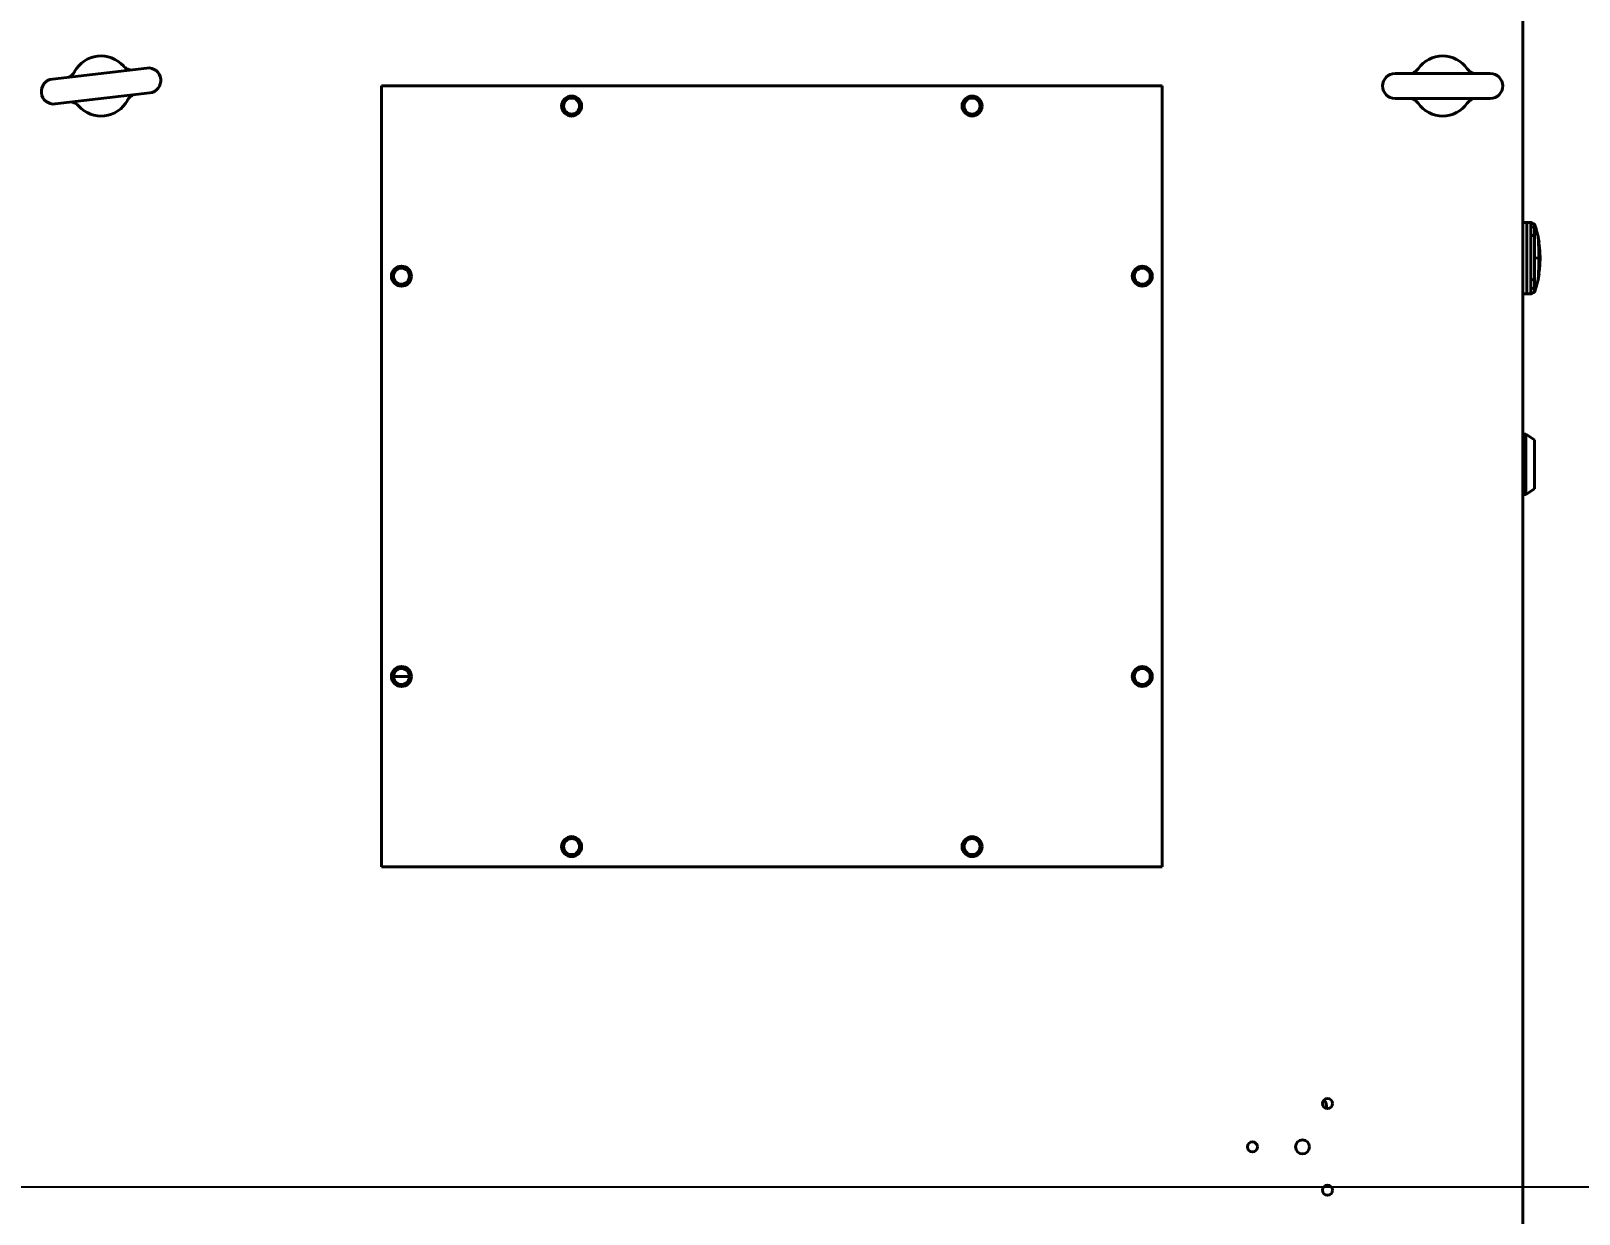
# Model space of a CAD drawing. Header units: millimetres. Extents: x 0 to 11890, y 0 to 8410.
# Drawn here: x 7072 to 7845, y 4091 to 4682 of the extents above; entities that cross this region are included whole.
import ezdxf

# ---------------------------------------------------------------- set-up
doc = ezdxf.new("R2010")
doc.units = ezdxf.units.MM
doc.header["$LTSCALE"] = 10
for name, color, linetype, lineweight in [('가시적인 것(ISO)', 3, 'Continuous', 40), ('가시적인 좁은 것(ISO)', 3, 'Continuous', 35), ('치수(ISO)', 2, 'Continuous', 25)]:
    doc.layers.add(name, color=color, linetype=linetype, lineweight=lineweight)
doc.styles.add('치수 텍스트_PSTEK_POSCO', font='isocp.shx')
doc.dimstyles.new('치수_PSTEK_POSCO', dxfattribs={"dimscale": 10, "dimtxt": 3, "dimasz": 2, "dimexe": 2, "dimexo": 2.5, "dimgap": 1, "dimtad": 1, "dimrnd": 1e-08, "dimdsep": 46, "dimtxsty": '치수 텍스트_PSTEK_POSCO', "dimcen": 0.09, "dimdle": 10, "dimclrd": 7, "dimclre": 7, "dimclrt": 2, "dimadec": 1, "dimazin": 2, "dimtfac": 1, "dimtmove": 0, "dimatfit": 3, "dimfxl": 0, "dimtolj": 1, "dimlwd": -1, "dimlwe": -1, "dimarcsym": 0})

# ---------------------------------------------------------------- blocks, each defined once
blk = doc.blocks.new('*D23')
at = {"layer": 'Defpoints', "color": 0}
for p in [(8116.83, 5444.6), (6716.83, 2144.6), (8116.83, 1685.03)]:
    blk.add_point(p, dxfattribs=at)
at = {"layer": '치수(ISO)', "color": 7}
for p, q in [((8116.83, 5394.6), (8116.83, 1645.03)), ((6716.83, 2094.6), (6716.83, 1645.03)), ((6756.83, 1685.03), (8076.83, 1685.03))]:
    blk.add_line(p, q, dxfattribs=at)
for points in [[(6756.83, 1691.69), (6756.83, 1678.36), (6716.83, 1685.03)], [(8076.83, 1691.69), (8076.83, 1678.36), (8116.83, 1685.03)]]:
    blk.add_solid(points, dxfattribs=at)
at = {"layer": '치수(ISO)', "color": 2, "insert": (7344.8, 1735.03), "char_height": 60, "attachment_point": 4, "style": '치수 텍스트_PSTEK_POSCO'}
blk.add_mtext('\\A1;1400', dxfattribs=at)
blk = doc.blocks.new('*D25')
at = {"layer": 'Defpoints', "color": 0}
for p in [(7986.83, 6194.6), (6486.83, 4104.6), (8567.88, 4104.6)]:
    blk.add_point(p, dxfattribs=at)
at = {"layer": '치수(ISO)', "color": 7}
for p, q in [((8036.83, 6194.6), (8607.88, 6194.6)), ((8567.88, 6154.6), (8567.88, 4144.6)), ((6536.83, 4104.6), (8607.88, 4104.6))]:
    blk.add_line(p, q, dxfattribs=at)
for points in [[(8561.21, 6154.6), (8574.55, 6154.6), (8567.88, 6194.6)], [(8561.21, 4144.6), (8574.55, 4144.6), (8567.88, 4104.6)]]:
    blk.add_solid(points, dxfattribs=at)
at = {"layer": '치수(ISO)', "color": 2, "insert": (8517.88, 5073.71), "char_height": 60, "attachment_point": 4, "rotation": 90, "style": '치수 텍스트_PSTEK_POSCO'}
blk.add_mtext('\\A1;2090', dxfattribs=at)
blk = doc.blocks.new('*D32')
at = {"layer": 'Defpoints', "color": 0}
for p in [(7816.83, 4694.6), (7816.83, 3894.6), (8016.83, 3894.6)]:
    blk.add_point(p, dxfattribs=at)
at = {"layer": '치수(ISO)', "color": 7}
for p, q in [((8016.83, 4654.6), (8016.83, 3934.6)), ((7866.83, 3894.6), (8056.83, 3894.6))]:
    blk.add_line(p, q, dxfattribs=at)
for points in [[(8010.16, 4654.6), (8023.49, 4654.6), (8016.83, 4694.6)], [(8010.16, 3934.6), (8023.49, 3934.6), (8016.83, 3894.6)]]:
    blk.add_solid(points, dxfattribs=at)
at = {"layer": '치수(ISO)', "color": 2, "insert": (7966.83, 4240.57), "char_height": 60, "attachment_point": 4, "rotation": 90, "style": '치수 텍스트_PSTEK_POSCO'}
blk.add_mtext('\\A1;800', dxfattribs=at)

msp = doc.modelspace()

# ---------------------------------------------------------------- linework, layer by layer
at = {"layer": '가시적인 것(ISO)'}
for p, q in [((7816.826, 4694.597), (7816.826, 3894.597)), ((7129.686, 4663.574), (7082.51, 4658.035)), ((7636.826, 4654.597), (7246.826, 4654.597)), ((7246.826, 4654.597), (7246.826, 4264.597)), ((7636.826, 4264.597), (7636.826, 4654.597)), ((7800.576, 4660.847), (7753.076, 4660.847)), ((7083.967, 4645.62), (7131.143, 4651.159)), ((7753.076, 4648.347), (7800.576, 4648.347)), ((7818.826, 4586.413), (7816.826, 4586.413)), ((7818.826, 4586.413), (7818.826, 4550.781)), ((7820.905, 4586.377), (7818.826, 4586.413)), ((7818.826, 4586.413), (7818.826, 4550.781)), ((7822.732, 4582.108), (7822.732, 4582.108)), ((7822.732, 4555.086), (7822.732, 4555.086)), ((7818.826, 4550.781), (7816.826, 4550.781)), ((7818.826, 4550.781), (7820.905, 4550.817)), ((7822.758, 4551.793), (7822.757, 4551.792)), ((7816.826, 4480.597), (7818.326, 4480.597)), ((7818.326, 4450.597), (7818.326, 4480.597)), ((7822.726, 4477.847), (7818.326, 4480.597)), ((7822.726, 4477.847), (7822.726, 4453.347)), ((7822.726, 4453.347), (7818.326, 4450.597)), ((7816.826, 4450.597), (7818.326, 4450.597)), ((7260.826, 4359.597), (7252.826, 4359.597)), ((7246.826, 4264.597), (7636.826, 4264.597))]:
    msp.add_line(p, q, dxfattribs=at)
for centre, radius in [((7341.826, 4644.597), 5), ((7341.826, 4644.597), 4.2), ((7341.826, 4644.597), 4), ((7541.826, 4644.597), 5), ((7541.826, 4644.597), 4.2), ((7541.826, 4644.597), 4), ((7256.826, 4559.597), 5), ((7256.826, 4559.597), 4.2), ((7256.826, 4559.597), 4), ((7626.826, 4559.597), 5), ((7626.826, 4559.597), 4.2), ((7626.826, 4559.597), 4), ((7256.826, 4359.597), 5), ((7256.826, 4359.597), 4.2), ((7256.826, 4359.597), 4), ((7626.826, 4359.597), 5), ((7626.826, 4359.597), 4.2), ((7626.826, 4359.597), 4), ((7341.826, 4274.597), 5), ((7341.826, 4274.597), 4.2), ((7341.826, 4274.597), 4), ((7541.826, 4274.597), 5), ((7541.826, 4274.597), 4.2), ((7541.826, 4274.597), 4), ((7719.326, 4146.248), 2.5), ((7681.826, 4124.597), 2.5), ((7706.826, 4124.597), 3.5), ((7719.326, 4102.946), 2.5)]:
    msp.add_circle(centre, radius, dxfattribs=at)
for centre, radius, start, end in [((7106.826, 4654.597), 15, 41.911024, 151.481494), ((7776.826, 4654.597), 15, 35.214765, 144.785235), ((7130.414, 4657.366), 6.25, 276.696259, 96.696259), ((7083.238, 4651.828), 6.25, 96.696259, 276.696259), ((7753.076, 4654.597), 6.25, 90, 270), ((7800.576, 4654.597), 6.25, 270, 90), ((7106.826, 4654.597), 15, 221.911024, 331.481494), ((7776.826, 4654.597), 15, 215.214765, 324.785235), ((7822.471, 4585.306), 0.302, 19.543661, 64.79047), ((7822.471, 4551.888), 0.301, 295.20953, 340.456337), ((7712.826, 4144.597), 6, 352.456445, 36.040995)]:
    msp.add_arc(centre, radius, start, end, dxfattribs=at)
for points, knots in [([(7117.989, 4664.617), (7118.498, 4664.05), (7119.104, 4663.586), (7120.322, 4662.949), (7120.899, 4662.744), (7121.493, 4662.612)], [0, 0, 0, 0, 0.22831342, 0.22831342, 0.41379888, 0.41379888, 0.41379888, 0.41379888]), ([(7761.325, 4660.847), (7761.376, 4660.865), (7761.427, 4660.883), (7762.081, 4661.128), (7762.652, 4661.432), (7763.71, 4662.218), (7764.184, 4662.698), (7764.571, 4663.247)], [0.08788096, 0.08788096, 0.08788096, 0.08788096, 0.10437558, 0.10437558, 0.2999775, 0.2999775, 0.50224799, 0.50224799, 0.50224799, 0.50224799]), ([(7789.081, 4663.247), (7789.52, 4662.625), (7790.068, 4662.093), (7791.204, 4661.318), (7791.753, 4661.047), (7792.328, 4660.847)], [0, 0, 0, 0, 0.22831342, 0.22831342, 0.41379888, 0.41379888, 0.41379888, 0.41379888]), ([(7090.702, 4658.997), (7090.751, 4659.021), (7090.799, 4659.045), (7091.42, 4659.364), (7091.951, 4659.732), (7092.911, 4660.637), (7093.326, 4661.168), (7093.646, 4661.759)], [0.08788096, 0.08788096, 0.08788096, 0.08788096, 0.10437558, 0.10437558, 0.2999775, 0.2999775, 0.50224799, 0.50224799, 0.50224799, 0.50224799]), ([(7095.664, 4644.577), (7095.155, 4645.144), (7094.549, 4645.608), (7093.331, 4646.245), (7092.754, 4646.45), (7092.16, 4646.582)], [0, 0, 0, 0, 0.22831342, 0.22831342, 0.41379888, 0.41379888, 0.41379888, 0.41379888]), ([(7122.951, 4650.197), (7122.902, 4650.174), (7122.853, 4650.149), (7122.233, 4649.831), (7121.702, 4649.462), (7120.742, 4648.558), (7120.327, 4648.026), (7120.006, 4647.435)], [0.08788096, 0.08788096, 0.08788096, 0.08788096, 0.10437558, 0.10437558, 0.2999775, 0.2999775, 0.50224799, 0.50224799, 0.50224799, 0.50224799]), ([(7764.571, 4645.947), (7764.133, 4646.569), (7763.585, 4647.101), (7762.449, 4647.876), (7761.9, 4648.147), (7761.325, 4648.347)], [0, 0, 0, 0, 0.22831342, 0.22831342, 0.41379888, 0.41379888, 0.41379888, 0.41379888]), ([(7792.328, 4648.347), (7792.276, 4648.329), (7792.225, 4648.311), (7791.572, 4648.067), (7791.001, 4647.762), (7789.943, 4646.976), (7789.469, 4646.497), (7789.081, 4645.947)], [0.08788096, 0.08788096, 0.08788096, 0.08788096, 0.10437558, 0.10437558, 0.2999775, 0.2999775, 0.50224799, 0.50224799, 0.50224799, 0.50224799]), ([(7820.905, 4586.377), (7820.905, 4586.377), (7820.901, 4586.234), (7820.902, 4585.668), (7820.905, 4585.246), (7820.905, 4584.693)], [0.000001, 0.000001, 0.000001, 0.000001, 0.39028808, 0.39028808, 0.78041874, 0.78041874, 0.78041874, 0.78041874]), ([(7820.905, 4580.551), (7820.905, 4581.417), (7820.904, 4582.204), (7820.904, 4583.595), (7820.905, 4584.196), (7820.905, 4584.693)], [-0.70253192, -0.70253192, -0.70253192, -0.70253192, -0.35129793, -0.35129793, -0.00006079, -0.00006079, -0.00006079, -0.00006079]), ([(7820.905, 4586.377), (7821.047, 4586.31), (7821.188, 4586.243), (7821.329, 4586.177), (7821.471, 4586.11), (7821.612, 4586.044), (7821.753, 4585.977), (7821.895, 4585.911), (7822.036, 4585.844), (7822.177, 4585.778), (7822.318, 4585.712), (7822.459, 4585.645), (7822.6, 4585.579)], [0, 0, 0, 0, 0.25, 0.25, 0.25, 0.5, 0.5, 0.5, 0.75, 0.75, 0.75, 1, 1, 1, 1]), ([(7822.64, 4583.363), (7822.64, 4583.429), (7822.639, 4583.494), (7822.639, 4583.558), (7822.637, 4583.753), (7822.635, 4583.936), (7822.633, 4584.105), (7822.632, 4584.146), (7822.632, 4584.187), (7822.631, 4584.226), (7822.629, 4584.403), (7822.626, 4584.564), (7822.623, 4584.709), (7822.623, 4584.73), (7822.622, 4584.751), (7822.622, 4584.772), (7822.619, 4584.923), (7822.616, 4585.055), (7822.614, 4585.168), (7822.613, 4585.176), (7822.613, 4585.184), (7822.613, 4585.191), (7822.612, 4585.25), (7822.61, 4585.304), (7822.609, 4585.352), (7822.608, 4585.376), (7822.608, 4585.398), (7822.607, 4585.42), (7822.607, 4585.441), (7822.606, 4585.461), (7822.606, 4585.479)], [0, 0, 0, 0, 0.061373, 0.061373, 0.061373, 0.25, 0.25, 0.25, 0.295677, 0.295677, 0.295677, 0.5, 0.5, 0.5, 0.5304153, 0.5304153, 0.5304153, 0.75, 0.75, 0.75, 0.7653535, 0.7653535, 0.7653535, 0.8826943, 0.8826943, 0.8826943, 0.9413465, 0.9413465, 0.9413465, 1, 1, 1, 1]), ([(7822.726, 4568.597), (7822.726, 4568.736), (7822.726, 4568.874), (7822.726, 4569.012), (7822.726, 4569.15), (7822.726, 4569.288), (7822.726, 4569.426), (7822.726, 4569.537), (7822.726, 4569.649), (7822.726, 4569.761), (7822.726, 4569.924), (7822.726, 4570.086), (7822.726, 4570.249), (7822.726, 4570.597), (7822.726, 4570.945), (7822.726, 4571.29), (7822.726, 4571.487), (7822.726, 4571.683), (7822.726, 4571.878), (7822.727, 4572.781), (7822.727, 4573.673), (7822.727, 4574.518), (7822.727, 4574.683), (7822.727, 4574.846), (7822.727, 4575.007), (7822.727, 4575.785), (7822.727, 4576.516), (7822.728, 4577.201), (7822.728, 4577.384), (7822.728, 4577.564), (7822.728, 4577.741), (7822.729, 4578.524), (7822.729, 4579.243), (7822.729, 4579.896), (7822.729, 4579.941), (7822.73, 4579.986), (7822.73, 4580.03), (7822.73, 4580.718), (7822.731, 4581.33), (7822.732, 4581.867), (7822.732, 4581.887), (7822.732, 4581.907), (7822.732, 4581.927), (7822.732, 4582.173), (7822.732, 4582.404), (7822.733, 4582.623), (7822.733, 4582.86), (7822.734, 4583.084), (7822.735, 4583.301), (7822.736, 4583.442), (7822.736, 4583.579), (7822.737, 4583.714), (7822.737, 4583.786), (7822.737, 4583.857), (7822.738, 4583.927), (7822.739, 4584.126), (7822.74, 4584.316), (7822.741, 4584.494), (7822.742, 4584.671), (7822.743, 4584.836), (7822.746, 4584.974), (7822.747, 4585.043), (7822.749, 4585.105), (7822.751, 4585.161), (7822.752, 4585.189), (7822.752, 4585.215), (7822.753, 4585.24), (7822.753, 4585.265), (7822.753, 4585.288), (7822.753, 4585.31)], [0, 0, 0, 0, 0.015625, 0.015625, 0.015625, 0.03125, 0.03125, 0.03125, 0.0439581, 0.0439581, 0.0439581, 0.0625, 0.0625, 0.0625, 0.1023545, 0.1023545, 0.1023545, 0.125, 0.125, 0.125, 0.2295772, 0.2295772, 0.2295772, 0.25, 0.25, 0.25, 0.3486193, 0.3486193, 0.3486193, 0.375, 0.375, 0.375, 0.4919146, 0.4919146, 0.4919146, 0.5, 0.5, 0.5, 0.625, 0.625, 0.625, 0.6296524, 0.6296524, 0.6296524, 0.6875, 0.6875, 0.6875, 0.75, 0.75, 0.75, 0.790632, 0.790632, 0.790632, 0.8125, 0.8125, 0.8125, 0.875, 0.875, 0.875, 0.9375, 0.9375, 0.9375, 0.96875, 0.96875, 0.96875, 0.984375, 0.984375, 0.984375, 1, 1, 1, 1]), ([(7820.905, 4557.154), (7820.905, 4557.847), (7820.903, 4558.583), (7820.905, 4560.114), (7820.908, 4560.905), (7820.906, 4562.275), (7820.904, 4562.839), (7820.902, 4564.188), (7820.904, 4564.977), (7820.906, 4566.821), (7820.904, 4567.878), (7820.905, 4569.463), (7820.906, 4569.989), (7820.906, 4571.452), (7820.904, 4572.381), (7820.905, 4573.464), (7820.905, 4573.636), (7820.905, 4574.122), (7820.905, 4574.435), (7820.905, 4575.273), (7820.905, 4575.791), (7820.905, 4576.487), (7820.905, 4576.675), (7820.905, 4577.191), (7820.905, 4577.515), (7820.905, 4578.316), (7820.905, 4578.784), (7820.905, 4579.692), (7820.905, 4580.13), (7820.905, 4580.551)], [-2.5554587, -2.5554587, -2.5554587, -2.5554587, -2.2836073, -2.2836073, -2.0178712, -2.0178712, -1.8380456, -1.8380456, -1.5950204, -1.5950204, -1.2774725, -1.2774725, -1.1192354, -1.1192354, -0.8360155, -0.8360155, -0.7824226, -0.7824226, -0.6833824, -0.6833824, -0.5146645, -0.5146645, -0.4515749, -0.4515749, -0.3398286, -0.3398286, -0.1704431, -0.1704431, -0.0000612, -0.0000612, -0.0000612, -0.0000612]), ([(7822.661, 4579.245), (7822.66, 4579.418), (7822.66, 4579.588), (7822.66, 4579.756), (7822.659, 4579.989), (7822.658, 4580.216), (7822.658, 4580.438), (7822.656, 4580.819), (7822.654, 4581.182), (7822.653, 4581.527), (7822.652, 4581.643), (7822.652, 4581.756), (7822.651, 4581.867), (7822.65, 4582.088), (7822.648, 4582.301), (7822.647, 4582.505), (7822.646, 4582.595), (7822.646, 4582.683), (7822.645, 4582.77), (7822.644, 4582.978), (7822.642, 4583.176), (7822.64, 4583.363)], [0.00003385, 0.00003385, 0.00003385, 0.00003385, 0.1047226, 0.1047226, 0.1047226, 0.25, 0.25, 0.25, 0.5, 0.5, 0.5, 0.58353612, 0.58353612, 0.58353612, 0.75, 0.75, 0.75, 0.82324011, 0.82324011, 0.82324011, 1, 1, 1, 1]), ([(7822.672, 4568.597), (7822.672, 4568.697), (7822.672, 4568.797), (7822.672, 4568.898), (7822.672, 4568.924), (7822.672, 4568.95), (7822.672, 4568.976), (7822.672, 4569.103), (7822.673, 4569.229), (7822.673, 4569.355), (7822.673, 4569.608), (7822.673, 4569.86), (7822.673, 4570.112), (7822.673, 4570.172), (7822.673, 4570.232), (7822.673, 4570.292), (7822.673, 4570.735), (7822.672, 4571.176), (7822.672, 4571.615), (7822.672, 4571.635), (7822.672, 4571.655), (7822.672, 4571.675), (7822.671, 4572.134), (7822.671, 4572.589), (7822.67, 4573.039), (7822.67, 4573.49), (7822.669, 4573.935), (7822.668, 4574.374), (7822.668, 4574.427), (7822.668, 4574.48), (7822.668, 4574.532), (7822.667, 4574.917), (7822.666, 4575.297), (7822.666, 4575.671), (7822.665, 4576.096), (7822.664, 4576.513), (7822.664, 4576.921), (7822.664, 4577.04), (7822.663, 4577.158), (7822.663, 4577.276), (7822.663, 4577.561), (7822.662, 4577.841), (7822.662, 4578.116), (7822.661, 4578.503), (7822.661, 4578.88), (7822.661, 4579.245)], [0, 0, 0, 0, 0.0261979, 0.0261979, 0.0261979, 0.033055, 0.033055, 0.033055, 0.0661137, 0.0661137, 0.0661137, 0.1322266, 0.1322266, 0.1322266, 0.1479231, 0.1479231, 0.1479231, 0.2643159, 0.2643159, 0.2643159, 0.2696484, 0.2696484, 0.2696484, 0.3913737, 0.3913737, 0.3913737, 0.5130989, 0.5130989, 0.5130989, 0.5277312, 0.5277312, 0.5277312, 0.6348242, 0.6348242, 0.6348242, 0.7565495, 0.7565495, 0.7565495, 0.7920469, 0.7920469, 0.7920469, 0.8782747, 0.8782747, 0.8782747, 1, 1, 1, 1]), ([(7823.581, 4582.87), (7823.64, 4582.669), (7823.699, 4582.467), (7823.756, 4582.265), (7823.794, 4582.13), (7823.832, 4581.995), (7823.868, 4581.86)], [0.42383839, 0.42383839, 0.42383839, 0.42383839, 0.52405827, 0.52405827, 0.52405827, 0.59085226, 0.59085226, 0.59085226, 0.59085226]), ([(7824.584, 4578.895), (7824.608, 4578.778), (7824.669, 4578.483), (7824.766, 4577.991), (7824.855, 4577.506), (7824.926, 4577.102), (7824.961, 4576.895), (7824.978, 4576.791)], [0.8851191, 0.8851191, 0.8851191, 0.8851191, 0.90625, 0.9375, 0.96875, 0.984375, 1, 1, 1, 1]), ([(7824.66, 4577.975), (7824.721, 4576.808), (7824.762, 4575.455), (7824.816, 4572.623), (7824.831, 4571.114), (7824.837, 4569.27), (7824.837, 4568.933), (7824.837, 4568.597)], [0, 0, 0, 0, 0.4653806, 0.4653806, 0.9190303, 0.9190303, 1.0199435, 1.0199435, 1.0199435, 1.0199435]), ([(7824.726, 4576.443), (7824.739, 4576.445), (7824.752, 4576.448), (7824.79, 4576.459), (7824.814, 4576.47), (7824.869, 4576.503), (7824.898, 4576.529), (7824.945, 4576.592), (7824.963, 4576.628), (7824.983, 4576.706), (7824.985, 4576.748), (7824.978, 4576.789), (7824.978, 4576.79), (7824.978, 4576.791)], [0.004210786, 0.004210786, 0.004210786, 0.004210786, 0.008272249, 0.008272249, 0.016167021, 0.016167021, 0.028172497, 0.028172497, 0.041257368, 0.041257368, 0.05476547, 0.05476547, 0.05503375, 0.05503375, 0.05503375, 0.05503375]), ([(7824.927, 4575.821), (7824.926, 4575.829), (7824.925, 4575.836), (7824.915, 4575.883), (7824.898, 4575.92), (7824.86, 4575.974), (7824.843, 4575.992), (7824.805, 4576.024), (7824.785, 4576.037), (7824.763, 4576.048)], [-0.030446112, -0.030446112, -0.030446112, -0.030446112, -0.02811083, -0.02811083, -0.015201782, -0.015201782, -0.007435948, -0.007435948, -0.000009811, -0.000009811, -0.000009811, -0.000009811]), ([(7824.927, 4575.821), (7824.924, 4575.844), (7824.921, 4575.867), (7824.917, 4575.891), (7824.908, 4575.955), (7824.898, 4576.019), (7824.889, 4576.084), (7824.869, 4576.215), (7824.848, 4576.347), (7824.827, 4576.478)], [0, 0, 0, 0, 0.02005346, 0.02005346, 0.02005346, 0.07591881, 0.07591881, 0.07591881, 0.19000278, 0.19000278, 0.19000278, 0.19000278]), ([(7825.449, 4568.597), (7825.449, 4569.277), (7825.42, 4570.639), (7825.322, 4572.274), (7825.212, 4573.5), (7825.119, 4574.372), (7825.021, 4575.156), (7824.957, 4575.618), (7824.927, 4575.821)], [0, 0, 0, 0, 0.24979631, 0.49959262, 0.6247249, 0.74985718, 0.88021363, 0.99999746, 0.99999746, 0.99999746, 0.99999746]), ([(7822.662, 4558.429), (7822.663, 4558.804), (7822.663, 4559.19), (7822.664, 4559.587), (7822.664, 4559.695), (7822.664, 4559.803), (7822.665, 4559.912), (7822.665, 4560.205), (7822.665, 4560.504), (7822.666, 4560.807), (7822.666, 4561.222), (7822.667, 4561.646), (7822.667, 4562.078), (7822.667, 4562.27), (7822.668, 4562.463), (7822.668, 4562.658), (7822.668, 4562.9), (7822.668, 4563.145), (7822.668, 4563.391), (7822.669, 4563.835), (7822.669, 4564.285), (7822.67, 4564.739), (7822.67, 4565.018), (7822.67, 4565.299), (7822.67, 4565.58), (7822.671, 4565.757), (7822.671, 4565.935), (7822.671, 4566.113), (7822.671, 4566.435), (7822.671, 4566.758), (7822.671, 4567.083), (7822.672, 4567.222), (7822.672, 4567.362), (7822.672, 4567.502), (7822.672, 4567.614), (7822.672, 4567.727), (7822.672, 4567.839), (7822.672, 4567.965), (7822.672, 4568.092), (7822.672, 4568.218), (7822.672, 4568.344), (7822.672, 4568.471), (7822.672, 4568.597)], [0, 0, 0, 0, 0.1284558, 0.1284558, 0.1284558, 0.1632901, 0.1632901, 0.1632901, 0.2569116, 0.2569116, 0.2569116, 0.3853674, 0.3853674, 0.3853674, 0.442607, 0.442607, 0.442607, 0.5138232, 0.5138232, 0.5138232, 0.642279, 0.642279, 0.642279, 0.7211874, 0.7211874, 0.7211874, 0.7707348, 0.7707348, 0.7707348, 0.8605359, 0.8605359, 0.8605359, 0.8991906, 0.8991906, 0.8991906, 0.9302481, 0.9302481, 0.9302481, 0.96512, 0.96512, 0.96512, 1, 1, 1, 1]), ([(7822.753, 4551.885), (7822.753, 4551.906), (7822.753, 4551.928), (7822.752, 4551.952), (7822.752, 4551.976), (7822.751, 4552.001), (7822.75, 4552.028), (7822.749, 4552.082), (7822.747, 4552.142), (7822.746, 4552.209), (7822.743, 4552.343), (7822.742, 4552.504), (7822.741, 4552.678), (7822.74, 4552.852), (7822.739, 4553.041), (7822.738, 4553.24), (7822.738, 4553.292), (7822.738, 4553.344), (7822.737, 4553.397), (7822.737, 4553.549), (7822.736, 4553.707), (7822.735, 4553.869), (7822.734, 4554.088), (7822.733, 4554.316), (7822.733, 4554.557), (7822.732, 4554.798), (7822.732, 4555.052), (7822.732, 4555.326), (7822.731, 4555.859), (7822.731, 4556.465), (7822.73, 4557.138), (7822.73, 4557.154), (7822.73, 4557.171), (7822.729, 4557.188), (7822.728, 4557.881), (7822.727, 4558.644), (7822.727, 4559.48), (7822.727, 4559.93), (7822.727, 4560.4), (7822.727, 4560.893), (7822.727, 4561.317), (7822.727, 4561.757), (7822.727, 4562.214), (7822.727, 4562.292), (7822.727, 4562.37), (7822.727, 4562.448), (7822.727, 4562.887), (7822.727, 4563.34), (7822.727, 4563.801), (7822.727, 4564.307), (7822.727, 4564.822), (7822.726, 4565.339), (7822.726, 4565.875), (7822.726, 4566.414), (7822.726, 4566.957), (7822.726, 4567.228), (7822.726, 4567.5), (7822.726, 4567.774), (7822.726, 4567.91), (7822.726, 4568.047), (7822.726, 4568.185), (7822.726, 4568.322), (7822.726, 4568.459), (7822.726, 4568.597)], [0, 0, 0, 0, 0.015625, 0.015625, 0.015625, 0.03125, 0.03125, 0.03125, 0.0625, 0.0625, 0.0625, 0.125, 0.125, 0.125, 0.1875, 0.1875, 0.1875, 0.2036854, 0.2036854, 0.2036854, 0.25, 0.25, 0.25, 0.3125, 0.3125, 0.3125, 0.375, 0.375, 0.375, 0.4969767, 0.4969767, 0.4969767, 0.5, 0.5, 0.5, 0.625, 0.625, 0.625, 0.6921756, 0.6921756, 0.6921756, 0.75, 0.75, 0.75, 0.7598256, 0.7598256, 0.7598256, 0.814784, 0.814784, 0.814784, 0.875, 0.875, 0.875, 0.9375, 0.9375, 0.9375, 0.96875, 0.96875, 0.96875, 0.984375, 0.984375, 0.984375, 1, 1, 1, 1]), ([(7824.837, 4568.597), (7824.837, 4567.084), (7824.827, 4565.553), (7824.784, 4562.682), (7824.751, 4561.308), (7824.688, 4559.795), (7824.674, 4559.502), (7824.66, 4559.219)], [0, 0, 0, 0, 0.4538311, 0.4538311, 0.9073193, 0.9073193, 1.0200723, 1.0200723, 1.0200723, 1.0200723]), ([(7824.927, 4561.373), (7824.924, 4561.35), (7824.921, 4561.327), (7824.917, 4561.304), (7824.889, 4561.108), (7824.859, 4560.912), (7824.827, 4560.716)], [0, 0, 0, 0, 0.02005347, 0.02005347, 0.02005347, 0.18998922, 0.18998922, 0.18998922, 0.18998922]), ([(7825.449, 4568.597), (7825.449, 4567.917), (7825.42, 4566.555), (7825.322, 4564.92), (7825.212, 4563.694), (7825.119, 4562.823), (7825.021, 4562.038), (7824.957, 4561.577), (7824.927, 4561.373)], [0, 0, 0, 0, 0.2497963, 0.4995926, 0.6247249, 0.7498572, 0.8802136, 1, 1, 1, 1]), ([(7820.905, 4552.745), (7820.905, 4553.284), (7820.904, 4553.929), (7820.904, 4555.41), (7820.905, 4556.242), (7820.905, 4557.154)], [-0.71469454, -0.71469454, -0.71469454, -0.71469454, -0.35737748, -0.35737748, -0.00006354, -0.00006354, -0.00006354, -0.00006354]), ([(7822.606, 4551.714), (7822.606, 4551.733), (7822.607, 4551.753), (7822.607, 4551.774), (7822.608, 4551.795), (7822.608, 4551.818), (7822.609, 4551.842), (7822.61, 4551.89), (7822.612, 4551.943), (7822.613, 4552.002), (7822.613, 4552.02), (7822.614, 4552.038), (7822.614, 4552.057), (7822.617, 4552.163), (7822.619, 4552.285), (7822.622, 4552.422), (7822.623, 4552.47), (7822.624, 4552.52), (7822.625, 4552.571), (7822.627, 4552.694), (7822.629, 4552.826), (7822.631, 4552.969), (7822.633, 4553.059), (7822.634, 4553.154), (7822.635, 4553.252), (7822.637, 4553.375), (7822.638, 4553.503), (7822.639, 4553.637), (7822.641, 4553.783), (7822.642, 4553.935), (7822.643, 4554.093)], [0, 0, 0, 0, 0.05437187, 0.05437187, 0.05437187, 0.10874086, 0.10874086, 0.10874086, 0.21750884, 0.21750884, 0.21750884, 0.25, 0.25, 0.25, 0.43531576, 0.43531576, 0.43531576, 0.5, 0.5, 0.5, 0.65300607, 0.65300607, 0.65300607, 0.75, 0.75, 0.75, 0.87023782, 0.87023782, 0.87023782, 0.99999536, 0.99999536, 0.99999536, 0.99999536]), ([(7822.643, 4554.093), (7822.644, 4554.201), (7822.644, 4554.311), (7822.645, 4554.425), (7822.646, 4554.61), (7822.648, 4554.803), (7822.649, 4555.005), (7822.65, 4555.11), (7822.65, 4555.218), (7822.651, 4555.328), (7822.652, 4555.555), (7822.653, 4555.792), (7822.654, 4556.037), (7822.656, 4556.4), (7822.657, 4556.782), (7822.659, 4557.182), (7822.659, 4557.267), (7822.659, 4557.353), (7822.66, 4557.44), (7822.661, 4557.76), (7822.662, 4558.09), (7822.662, 4558.428)], [0, 0, 0, 0, 0.09500181, 0.09500181, 0.09500181, 0.25, 0.25, 0.25, 0.33133533, 0.33133533, 0.33133533, 0.5, 0.5, 0.5, 0.75, 0.75, 0.75, 0.80355367, 0.80355367, 0.80355367, 0.99992616, 0.99992616, 0.99992616, 0.99992616]), ([(7823.868, 4555.334), (7823.832, 4555.199), (7823.794, 4555.064), (7823.756, 4554.929), (7823.699, 4554.727), (7823.64, 4554.525), (7823.581, 4554.324)], [0.40915274, 0.40915274, 0.40915274, 0.40915274, 0.47594173, 0.47594173, 0.47594173, 0.57616736, 0.57616736, 0.57616736, 0.57616736]), ([(7823.684, 4554.676), (7823.637, 4554.514), (7823.605, 4554.407), (7823.588, 4554.347), (7823.585, 4554.339), (7823.583, 4554.332), (7823.583, 4554.331), (7823.583, 4554.33), (7823.583, 4554.33), (7823.582, 4554.33)], [0, 0, 0, 0, 0.22131488, 0.22131488, 0.27557469, 0.27557469, 0.29591873, 0.29591873, 0.3035413, 0.3035413, 0.3035413, 0.3035413]), ([(7824.978, 4560.403), (7824.961, 4560.299), (7824.943, 4560.195), (7824.926, 4560.093), (7824.908, 4559.99), (7824.89, 4559.889), (7824.873, 4559.79), (7824.837, 4559.59), (7824.801, 4559.396), (7824.765, 4559.206), (7824.729, 4559.017), (7824.693, 4558.832), (7824.657, 4558.653), (7824.62, 4558.473), (7824.584, 4558.298), (7824.548, 4558.128), (7824.527, 4558.029), (7824.505, 4557.931), (7824.484, 4557.835)], [0, 0, 0, 0, 0.015625, 0.015625, 0.015625, 0.03125, 0.03125, 0.03125, 0.0625, 0.0625, 0.0625, 0.09375, 0.09375, 0.09375, 0.125, 0.125, 0.125, 0.14330192, 0.14330192, 0.14330192, 0.14330192]), ([(7824.978, 4560.403), (7824.978, 4560.404), (7824.978, 4560.405), (7824.982, 4560.43), (7824.983, 4560.454), (7824.979, 4560.5), (7824.974, 4560.523), (7824.955, 4560.582), (7824.936, 4560.617), (7824.886, 4560.676), (7824.857, 4560.7), (7824.803, 4560.729), (7824.781, 4560.738), (7824.747, 4560.747), (7824.736, 4560.749), (7824.725, 4560.751)], [-0.000269182, -0.000269182, -0.000269182, -0.000269182, 0, 0, 0.007906147, 0.007906147, 0.0156194, 0.0156194, 0.028440722, 0.028440722, 0.040220879, 0.040220879, 0.047406163, 0.047406163, 0.050715674, 0.050715674, 0.050715674, 0.050715674]), ([(7820.905, 4552.745), (7820.905, 4552.114), (7820.898, 4551.631), (7820.897, 4550.981), (7820.905, 4550.817), (7820.905, 4550.817)], [0.000001, 0.000001, 0.000001, 0.000001, 0.41820492, 0.41820492, 0.83705182, 0.83705182, 0.83705182, 0.83705182])]:
    msp.add_open_spline(points, degree=3, knots=knots, dxfattribs=at)
for points in [[(7822.758, 4585.401), (7822.756, 4585.406), (7822.755, 4585.407), (7822.755, 4585.407)], [(7822.758, 4585.401), (7822.758, 4585.401), (7822.758, 4585.401), (7822.758, 4585.401)], [(7822.758, 4585.401), (7823.054, 4584.565), (7823.329, 4583.721), (7823.581, 4582.87)], [(7823.868, 4581.86), (7824.095, 4581.033), (7824.3, 4580.199), (7824.484, 4579.361)], [(7824.484, 4579.359), (7824.484, 4579.36), (7824.484, 4579.36), (7824.484, 4579.361)], [(7824.484, 4579.359), (7824.579, 4578.929), (7824.634, 4578.465), (7824.66, 4577.975)], [(7824.66, 4577.975), (7824.66, 4577.975), (7824.66, 4577.975), (7824.66, 4577.975)], [(7822.727, 4576.048), (7822.727, 4576.048), (7822.727, 4576.048), (7822.727, 4576.048)], [(7824.716, 4576.442), (7824.717, 4576.442), (7824.719, 4576.442), (7824.72, 4576.443)], [(7824.729, 4576.062), (7824.73, 4576.062), (7824.731, 4576.062), (7824.733, 4576.061)], [(7824.738, 4576.059), (7824.747, 4576.056), (7824.755, 4576.052), (7824.763, 4576.048)], [(7824.747, 4575.457), (7824.748, 4575.446), (7824.75, 4575.436), (7824.751, 4575.425)], [(7824.758, 4575.373), (7824.867, 4574.577), (7824.956, 4573.779), (7825.026, 4572.979)], [(7824.763, 4576.048), (7824.763, 4576.048), (7824.763, 4576.048), (7824.763, 4576.048)], [(7824.927, 4575.821), (7824.927, 4575.821), (7824.927, 4575.821), (7824.927, 4575.821)], [(7825.026, 4572.979), (7825.094, 4572.202), (7825.104, 4571.375), (7825.106, 4570.536)], [(7825.106, 4570.536), (7825.108, 4569.898), (7825.109, 4569.246), (7825.109, 4568.597)], [(7825.129, 4574.262), (7825.14, 4574.167), (7825.15, 4574.071), (7825.161, 4573.976)], [(7824.751, 4561.769), (7824.75, 4561.761), (7824.749, 4561.753), (7824.748, 4561.745)], [(7825.026, 4564.215), (7824.956, 4563.415), (7824.867, 4562.617), (7824.758, 4561.821)], [(7824.927, 4561.373), (7824.923, 4561.343), (7824.905, 4561.281), (7824.839, 4561.191), (7824.788, 4561.159), (7824.763, 4561.146)], [(7825.026, 4564.215), (7824.965, 4563.521), (7824.892, 4562.858), (7824.815, 4562.248)], [(7825.106, 4566.658), (7825.104, 4565.819), (7825.094, 4564.993), (7825.026, 4564.215)], [(7825.109, 4568.597), (7825.109, 4567.948), (7825.108, 4567.296), (7825.106, 4566.658)], [(7822.727, 4561.146), (7822.727, 4561.146), (7822.727, 4561.146), (7822.727, 4561.146)], [(7823.581, 4554.324), (7823.329, 4553.473), (7823.054, 4552.629), (7822.758, 4551.793)], [(7823.586, 4554.341), (7823.584, 4554.337), (7823.583, 4554.333), (7823.583, 4554.331)], [(7824.484, 4557.833), (7824.3, 4556.995), (7824.095, 4556.161), (7823.868, 4555.334)], [(7824.099, 4556.206), (7824.064, 4556.07), (7824.031, 4555.942), (7823.999, 4555.82)], [(7824.659, 4559.217), (7824.634, 4558.728), (7824.578, 4558.264), (7824.484, 4557.835)], [(7824.484, 4557.835), (7824.484, 4557.834), (7824.484, 4557.834), (7824.484, 4557.833)], [(7824.66, 4559.219), (7824.66, 4559.219), (7824.66, 4559.219), (7824.66, 4559.22)], [(7824.72, 4560.752), (7824.719, 4560.752), (7824.718, 4560.752), (7824.717, 4560.752)], [(7824.73, 4561.133), (7824.731, 4561.133), (7824.732, 4561.133), (7824.733, 4561.134)], [(7824.738, 4561.136), (7824.746, 4561.139), (7824.755, 4561.142), (7824.763, 4561.146)], [(7824.765, 4561.141), (7824.765, 4561.141), (7824.765, 4561.141), (7824.765, 4561.141)], [(7822.6, 4551.615), (7822.459, 4551.549), (7822.177, 4551.416), (7821.754, 4551.217), (7821.33, 4551.017), (7821.047, 4550.884), (7820.905, 4550.817)], [(7822.757, 4551.792), (7822.756, 4551.789), (7822.756, 4551.789), (7822.755, 4551.787)]]:
    msp.add_open_spline(points, degree=3, dxfattribs=at)
msp.add_rational_spline([(7822.727, 4576.419), (7822.727, 4576.419), (7822.727, 4576.419)], [0.999995815113, 0.999995814825, 0.999995814537], degree=2, dxfattribs=at)
at = {"layer": '가시적인 좁은 것(ISO)'}
for p, q in [((7822.64, 4583.363), (7820.905, 4584.693)), ((7824.832, 4568.597), (7822.726, 4568.597)), ((7824.837, 4568.597), (7825.103, 4568.597)), ((7825.354, 4568.597), (7825.109, 4568.597)), ((7825.354, 4568.597), (7825.354, 4568.597)), ((7822.662, 4558.428), (7820.905, 4557.154)), ((7822.643, 4554.093), (7820.905, 4552.745))]:
    msp.add_line(p, q, dxfattribs=at)
for centre, radius, start, end in [((7341.826, 4644.597), 4.677, 80, 350), ((7541.826, 4644.597), 4.677, 190, 100), ((7256.826, 4559.597), 4.676, 80, 350), ((7626.826, 4559.597), 4.677, 80, 350), ((7256.826, 4359.597), 4.676, 80, 350), ((7626.826, 4359.597), 4.677, 80, 350), ((7341.826, 4274.597), 4.677, 80, 350), ((7541.826, 4274.597), 4.676, 63.375342, 333.375342)]:
    msp.add_arc(centre, radius, start, end, dxfattribs=at)
for centre, major_axis, ratio, start_param, end_param in [((7822.474, 4585.298), (0.284, 0.1), 0.9988281, 0.0102543, 0.7820172), ((7822.581, 4585.31), (-0.147, 0.165), 0.684541, 4.1659718, 5.2331282), ((7824.994, 4568.82), (-0.003, 9.156), 0.0119134, 4.6880253, 4.9020569), ((7822.559, 4568.597), (0.172, 0), 0.000853, 0.8521195, 0.8523989), ((7822.559, 4568.597), (0.172, 0), 0.000853, 0.2402516, 0.8520605), ((7824.995, 4568.371), (0.003, 9.142), 0.0118764, 4.5227831, 4.7371244), ((7824.807, 4568.597), (0.301, 0), 0.00001, 6.0712993, 6.2599387), ((7822.474, 4551.896), (0.284, -0.1), 0.9988279, 5.4995235, 6.2726176), ((7822.474, 4551.919), (-0.293, -0.07), 0.9973535, 1.7984393, 2.5699329)]:
    msp.add_ellipse(centre, major_axis=major_axis, ratio=ratio, start_param=start_param, end_param=end_param, dxfattribs=at)
for points, knots in [([(7822.606, 4585.479), (7822.466, 4585.561), (7822.326, 4585.641), (7822.185, 4585.719), (7822.044, 4585.797), (7821.903, 4585.874), (7821.761, 4585.949), (7821.619, 4586.024), (7821.477, 4586.097), (7821.334, 4586.168), (7821.192, 4586.24), (7821.048, 4586.309), (7820.905, 4586.377)], [0, 0, 0, 0, 0.2499967, 0.2499967, 0.2499967, 0.4999956, 0.4999956, 0.4999956, 0.7499981, 0.7499981, 0.7499981, 1, 1, 1, 1]), ([(7822.606, 4585.569), (7822.605, 4585.569), (7822.606, 4585.57), (7822.606, 4585.57), (7822.606, 4585.572), (7822.603, 4585.575), (7822.602, 4585.576), (7822.601, 4585.577), (7822.601, 4585.578), (7822.6, 4585.578), (7822.6, 4585.579), (7822.6, 4585.579), (7822.6, 4585.579)], [0, 0, 0, 0, 0.0774098, 0.0774098, 0.0774098, 0.5387049, 0.5387049, 0.5387049, 0.7693525, 0.7693525, 0.7693525, 1, 1, 1, 1]), ([(7822.606, 4585.479), (7822.605, 4585.487), (7822.605, 4585.502), (7822.606, 4585.525), (7822.607, 4585.538), (7822.608, 4585.545)], [0, 0, 0, 0, 0.2835857, 0.5671714, 1, 1, 1, 1]), ([(7822.608, 4585.545), (7822.608, 4585.547), (7822.608, 4585.549), (7822.608, 4585.551), (7822.608, 4585.555), (7822.609, 4585.558), (7822.608, 4585.561), (7822.607, 4585.564), (7822.606, 4585.567), (7822.606, 4585.569)], [0, 0, 0, 0, 0.2054405, 0.2054405, 0.2054405, 0.639107, 0.639107, 0.639107, 1, 1, 1, 1]), ([(7822.753, 4585.31), (7822.753, 4585.317), (7822.754, 4585.33), (7822.755, 4585.348), (7822.756, 4585.363), (7822.758, 4585.371), (7822.758, 4585.375)], [0.00327684, 0.00327684, 0.00327684, 0.00327684, 0.25, 0.5, 0.75, 1, 1, 1, 1]), ([(7822.758, 4585.375), (7822.797, 4585.264), (7822.834, 4585.154), (7822.871, 4585.043), (7822.961, 4584.777), (7823.048, 4584.511), (7823.132, 4584.244), (7823.349, 4583.554), (7823.549, 4582.862), (7823.733, 4582.168), (7823.792, 4581.949), (7823.848, 4581.73), (7823.903, 4581.51), (7824.092, 4580.759), (7824.261, 4580.007), (7824.414, 4579.253), (7824.443, 4579.106), (7824.473, 4578.959), (7824.501, 4578.811), (7824.552, 4578.545), (7824.602, 4578.279), (7824.649, 4578.012)], [0.00002322, 0.00002322, 0.00002322, 0.00002322, 0.04554141, 0.04554141, 0.04554141, 0.15501144, 0.15501144, 0.15501144, 0.43799512, 0.43799512, 0.43799512, 0.52733874, 0.52733874, 0.52733874, 0.83275269, 0.83275269, 0.83275269, 0.89241924, 0.89241924, 0.89241924, 1, 1, 1, 1]), ([(7824.652, 4578.013), (7824.637, 4578.314), (7824.611, 4578.604), (7824.571, 4578.88), (7824.547, 4579.045), (7824.518, 4579.205), (7824.484, 4579.359)], [0.00000036, 0.00000036, 0.00000036, 0.00000036, 0.62647758, 0.62647758, 0.62647758, 0.99866291, 0.99866291, 0.99866291, 0.99866291]), ([(7824.652, 4578.013), (7824.676, 4577.564), (7824.696, 4577.091), (7824.714, 4576.597), (7824.743, 4575.815), (7824.765, 4574.981), (7824.782, 4574.111), (7824.817, 4572.369), (7824.832, 4570.483), (7824.832, 4568.597)], [0, 0, 0, 0, 0.1739119, 0.1739119, 0.1739119, 0.4492192, 0.4492192, 0.4492192, 1, 1, 1, 1]), ([(7824.763, 4576.048), (7824.802, 4575.82), (7824.882, 4575.324), (7824.995, 4574.495), (7825.098, 4573.6), (7825.218, 4572.344), (7825.324, 4570.676), (7825.354, 4569.29), (7825.354, 4568.597)], [0, 0, 0, 0, 0.128993, 0.257986, 0.3818094, 0.5056329, 0.7528164, 1, 1, 1, 1]), ([(7824.774, 4574.747), (7824.876, 4573.889), (7825.007, 4572.489), (7825.081, 4571.087), (7825.101, 4570.546)], [0.3360273, 0.3360273, 0.3360273, 0.3360273, 0.74418832, 1, 1, 1, 1]), ([(7825.101, 4570.546), (7825.101, 4571.1), (7825.097, 4571.646), (7825.076, 4572.176), (7825.065, 4572.448), (7825.049, 4572.716), (7825.026, 4572.979)], [0, 0, 0, 0, 0.6606728, 0.6606728, 0.6606728, 1, 1, 1, 1]), ([(7824.832, 4568.597), (7824.832, 4566.711), (7824.817, 4564.825), (7824.782, 4563.083), (7824.765, 4562.213), (7824.743, 4561.379), (7824.714, 4560.597), (7824.696, 4560.103), (7824.676, 4559.63), (7824.652, 4559.181)], [0, 0, 0, 0, 0.5507815, 0.5507815, 0.5507815, 0.8260886, 0.8260886, 0.8260886, 1, 1, 1, 1]), ([(7824.763, 4561.146), (7824.802, 4561.374), (7824.882, 4561.87), (7824.995, 4562.699), (7825.098, 4563.594), (7825.218, 4564.85), (7825.324, 4566.518), (7825.354, 4567.905), (7825.354, 4568.597)], [0, 0, 0, 0, 0.128993, 0.257986, 0.3818094, 0.5056329, 0.7528164, 1, 1, 1, 1]), ([(7825.101, 4566.648), (7825.081, 4566.107), (7825.007, 4564.705), (7824.876, 4563.305), (7824.774, 4562.447)], [0, 0, 0, 0, 0.2558554, 0.66394507, 0.66394507, 0.66394507, 0.66394507]), ([(7825.026, 4564.215), (7825.049, 4564.478), (7825.065, 4564.746), (7825.076, 4565.018), (7825.097, 4565.548), (7825.101, 4566.094), (7825.101, 4566.648)], [0, 0, 0, 0, 0.3391884, 0.3391884, 0.3391884, 1, 1, 1, 1]), ([(7825.354, 4568.597), (7825.383, 4568.597), (7825.408, 4568.597), (7825.425, 4568.597), (7825.441, 4568.597), (7825.449, 4568.597), (7825.449, 4568.597)], [0.00000001, 0.00000001, 0.00000001, 0.00000001, 0.5, 0.5, 0.5, 1, 1, 1, 1]), ([(7824.649, 4559.182), (7824.602, 4558.915), (7824.553, 4558.649), (7824.502, 4558.383), (7824.326, 4557.472), (7824.126, 4556.566), (7823.898, 4555.661), (7823.845, 4555.449), (7823.79, 4555.237), (7823.734, 4555.026), (7823.692, 4554.868), (7823.649, 4554.71), (7823.606, 4554.553), (7823.561, 4554.391), (7823.515, 4554.229), (7823.469, 4554.067), (7823.423, 4553.907), (7823.376, 4553.747), (7823.328, 4553.587), (7823.28, 4553.427), (7823.231, 4553.268), (7823.182, 4553.109), (7823.133, 4552.953), (7823.084, 4552.798), (7823.034, 4552.642), (7822.972, 4552.45), (7822.908, 4552.258), (7822.843, 4552.066), (7822.815, 4551.984), (7822.787, 4551.902), (7822.758, 4551.819)], [0, 0, 0, 0, 0.10758076, 0.10758076, 0.10758076, 0.47584605, 0.47584605, 0.47584605, 0.56200488, 0.56200488, 0.56200488, 0.62634349, 0.62634349, 0.62634349, 0.6925055, 0.6925055, 0.6925055, 0.75806104, 0.75806104, 0.75806104, 0.82331636, 0.82331636, 0.82331636, 0.88712103, 0.88712103, 0.88712103, 0.96606311, 0.96606311, 0.96606311, 0.99999386, 0.99999386, 0.99999386, 0.99999386]), ([(7824.652, 4559.181), (7824.637, 4558.88), (7824.611, 4558.59), (7824.571, 4558.314), (7824.547, 4558.149), (7824.518, 4557.99), (7824.484, 4557.835)], [0.00000022, 0.00000022, 0.00000022, 0.00000022, 0.62647704, 0.62647704, 0.62647704, 0.99872849, 0.99872849, 0.99872849, 0.99872849]), ([(7820.905, 4550.817), (7821.049, 4550.885), (7821.192, 4550.955), (7821.334, 4551.026), (7821.477, 4551.097), (7821.619, 4551.17), (7821.761, 4551.245), (7821.903, 4551.32), (7822.044, 4551.396), (7822.185, 4551.474), (7822.325, 4551.553), (7822.466, 4551.633), (7822.606, 4551.714)], [0, 0, 0, 0, 0.2500005, 0.2500005, 0.2500005, 0.5, 0.5, 0.5, 0.7499978, 0.7499978, 0.7499978, 1, 1, 1, 1]), ([(7822.605, 4551.625), (7822.605, 4551.625), (7822.605, 4551.624), (7822.605, 4551.624), (7822.603, 4551.621), (7822.602, 4551.619), (7822.601, 4551.618), (7822.601, 4551.616), (7822.6, 4551.615), (7822.6, 4551.615)], [0.00000001, 0.00000001, 0.00000001, 0.00000001, 0.07692776, 0.07692776, 0.07692776, 0.53846388, 0.53846388, 0.53846388, 1, 1, 1, 1]), ([(7822.606, 4551.714), (7822.605, 4551.707), (7822.605, 4551.7), (7822.605, 4551.694), (7822.605, 4551.693), (7822.605, 4551.693), (7822.605, 4551.692), (7822.606, 4551.686), (7822.606, 4551.681), (7822.606, 4551.677), (7822.606, 4551.675), (7822.606, 4551.674), (7822.606, 4551.673), (7822.606, 4551.669), (7822.607, 4551.665), (7822.607, 4551.662), (7822.607, 4551.658), (7822.608, 4551.653), (7822.608, 4551.65)], [0, 0, 0, 0, 0.2498717, 0.2498717, 0.2498717, 0.2836055, 0.2836055, 0.2836055, 0.4996932, 0.4996932, 0.4996932, 0.5672109, 0.5672109, 0.5672109, 0.7497307, 0.7497307, 0.7497307, 1, 1, 1, 1]), ([(7822.608, 4551.65), (7822.608, 4551.647), (7822.609, 4551.638), (7822.607, 4551.63), (7822.605, 4551.625)], [0, 0, 0, 0, 0.2054242, 1, 1, 1, 1]), ([(7822.758, 4551.819), (7822.758, 4551.823), (7822.756, 4551.831), (7822.755, 4551.846), (7822.754, 4551.864), (7822.753, 4551.878), (7822.753, 4551.885)], [0, 0, 0, 0, 0.25, 0.5, 0.75, 0.99924554, 0.99924554, 0.99924554, 0.99924554])]:
    msp.add_open_spline(points, degree=3, knots=knots, dxfattribs=at)
for points in [[(7822.758, 4585.375), (7822.733, 4585.448), (7822.677, 4585.511), (7822.608, 4585.545)], [(7822.758, 4585.401), (7822.76, 4585.394), (7822.761, 4585.384), (7822.758, 4585.375)], [(7822.661, 4579.245), (7822.075, 4579.68), (7821.49, 4580.115), (7820.905, 4580.551)], [(7824.652, 4578.013), (7824.656, 4578.001), (7824.659, 4577.988), (7824.66, 4577.975)], [(7824.763, 4574.839), (7824.764, 4574.828), (7824.766, 4574.817), (7824.767, 4574.806)], [(7825.101, 4570.546), (7825.104, 4570.543), (7825.106, 4570.539), (7825.105, 4570.536)], [(7824.312, 4568.597), (7824.312, 4568.597), (7824.312, 4568.597), (7824.312, 4568.597)], [(7824.598, 4568.597), (7824.598, 4568.597), (7824.598, 4568.597), (7824.598, 4568.597)], [(7824.767, 4562.388), (7824.766, 4562.38), (7824.765, 4562.372), (7824.764, 4562.364)], [(7824.837, 4568.597), (7824.836, 4568.597), (7824.835, 4568.597), (7824.832, 4568.597)], [(7825.101, 4566.648), (7825.104, 4566.651), (7825.106, 4566.655), (7825.105, 4566.658)], [(7824.652, 4559.181), (7824.656, 4559.193), (7824.659, 4559.206), (7824.66, 4559.219)], [(7822.606, 4551.714), (7822.672, 4551.749), (7822.729, 4551.814), (7822.753, 4551.885)], [(7822.758, 4551.793), (7822.76, 4551.8), (7822.761, 4551.81), (7822.758, 4551.819)]]:
    msp.add_open_spline(points, degree=3, dxfattribs=at)

# ---------------------------------------------------------------- dimensions: what is measured, and where the dimension line sits
at = {"layer": '치수(ISO)', "color": 7}
for base, p1, p2, angle, override, picture, middle in [((8567.882, 4104.597), (7986.826, 6194.597), (6486.826, 4104.597), 90, {"dimscale": 20, "dimtofl": 0, "dimatfit": 1}, '*D25', (8567.882, 5149.597)), ((8116.826, 1685.026), (6716.826, 2144.597), (8116.826, 5444.597), 180, {"dimscale": 20, "dimtofl": 0, "dimatfit": 1}, '*D23', (7416.826, 1685.026)), ((8016.826, 3894.597), (7816.826, 4694.597), (7816.826, 3894.597), 90, {"dimscale": 20, "dimse1": 1, "dimtofl": 0, "dimatfit": 1}, '*D32', (8016.826, 4294.597))]:
    dim = msp.add_linear_dim(base=base, p1=p1, p2=p2, angle=angle, dimstyle='치수_PSTEK_POSCO', override=override, dxfattribs=at)
    dim.commit()
    dim.dimension.update_dxf_attribs({"geometry": picture, "text_midpoint": middle, "dimtype": 160})

doc.saveas('drawing.dxf')
